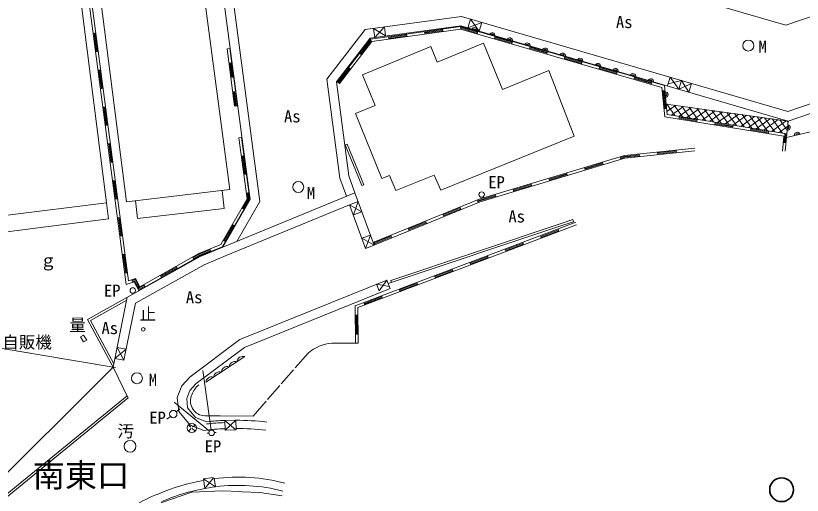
# Model space of a CAD drawing. Units: millimetres, scale not verified. Extents: x 0 to 420500, y 0 to 297000.
# Drawn here: x 283390 to 326260, y 99899 to 126066 of the extents above; entities that cross this region are included whole.
import ezdxf
from ezdxf.enums import TextEntityAlignment as Align

# ---------------------------------------------------------------- set-up
doc = ezdxf.new("R2010")
doc.units = ezdxf.units.MM
doc.header["$LTSCALE"] = 500
for name, color, linetype, lineweight in [('公園現況施設', 7, 'Continuous', 18), ('周辺現況', 8, 'Continuous', 18), ('地下埋設物（電気）', 1, 'Continuous', 35), ('外周（境界）線', 33, 'Continuous', 18)]:
    doc.layers.add(name, color=color, linetype=linetype, lineweight=lineweight)
doc.layers.add('施設注釈', color=7, linetype='Continuous')
doc.styles.add('ＭＳ ゴシック', font='')
doc.styles.get('ＭＳ ゴシック').set_extended_font_data('MS Gothic')

msp = doc.modelspace()

# ---------------------------------------------------------------- linework, layer by layer
at = {"layer": '公園現況施設'}
msp.add_line((288704.4, 106895.7), (281452.4, 108102.7), dxfattribs=at)
at = {"layer": '周辺現況'}
for p, q in [((289418.4, 111394.7), (287081.8, 129129.2)), ((289542.9, 111598.6), (287230.6, 129147.5)), ((294422.4, 129303.7), (296173.4, 116040.7)), ((295058.4, 116587.7), (293552.4, 128049.7)), ((288331.8, 115859.5), (286930.9, 126910.8)), ((287976.4, 127314.7), (289433.4, 115918.7)), ((308169.2, 125882.1), (308029.5, 125402.1)), ((308796.8, 125699.4), (308029.5, 125402.1)), ((308169.2, 125882.1), (308657.1, 125219.4)), ((308796.8, 125699.4), (308657.1, 125219.4)), ((302699.4, 124845.7), (307649.4, 125512.7)), ((302719.6, 124793.8), (307649.2, 125486.1)), ((307638.2, 125333.1), (302801.1, 124653.7)), ((302896.3, 125376.8), (303551.7, 124960.5)), ((302896.3, 125376.8), (302963.1, 124881.2)), ((303484.9, 125456.1), (302963.1, 124881.2)), ((303484.9, 125456.1), (303551.7, 124960.5)), ((305669.7, 125208.1), (305690.5, 125059.6)), ((305676.6, 125158.8), (306655.3, 125296.2)), ((305684, 125105.9), (306662.7, 125243.4)), ((306648.4, 125345.5), (306669.2, 125197)), ((307627.1, 125483), (307647.9, 125334.5)), ((307634, 125433.7), (307645.5, 125435.3)), ((318608, 122147), (307638.2, 125333.1)), ((307641.6, 125380.8), (308548, 125117.6)), ((307645.5, 125435.3), (308562.9, 125168.9)), ((307649.2, 125486.1), (318747.4, 122262.7)), ((307649.4, 125512.7), (325483.4, 120320.7)), ((308576.8, 125216.7), (308535, 125072.6)), ((325483.4, 120320.7), (340292.4, 125369.7)), ((287612.1, 125104.2), (287760.8, 125123.8)), ((287661.5, 125110.7), (287794, 124104.6)), ((287714.4, 125117.7), (287847, 124111.6)), ((300874.4, 122465.7), (302699.4, 124845.7)), ((300919.4, 122455.7), (302719.6, 124793.8)), ((302733.6, 124795.7), (302754.5, 124647.2)), ((303712.3, 124933.2), (303733.2, 124784.6)), ((303719.2, 124883.9), (304697.9, 125021.3)), ((303726.6, 124831), (304705.3, 124968.4)), ((304691, 125070.6), (304711.8, 124922.1)), ((309525.9, 124941), (309484.1, 124797)), ((309497.1, 124841.9), (310446.2, 124566.3)), ((309512, 124893.2), (310461.1, 124617.6)), ((302801.1, 124653.7), (301038.3, 122364.2)), ((302164.8, 123991.5), (302746.7, 124747.3)), ((302207.1, 123958.9), (302775.7, 124697.4)), ((302292.4, 122848.7), (306011.4, 124382.7)), ((306011.4, 124382.7), (306359.2, 123533.5)), ((306359.2, 123533.5), (308889.4, 124569.7)), ((308889.4, 124569.7), (309922.2, 122047.9)), ((310475, 124665.4), (310433.1, 124521.3)), ((311424.1, 124389.7), (311382.2, 124245.7)), ((311410.2, 124341.9), (312359.3, 124066.2)), ((287744.7, 124098.1), (287893.4, 124117.7)), ((294918.7, 124252.5), (295067.4, 124271.7)), ((294918.7, 124252.5), (295322.7, 121124.5)), ((295471.4, 121143.7), (295067.4, 124271.7)), ((302125.3, 124021.9), (302244.1, 123930.4)), ((311395.3, 124290.6), (312344.4, 124015)), ((312373.1, 124114.1), (312331.3, 123970)), ((295168.4, 123489.7), (295019.7, 123470.5)), ((295167.1, 122694.5), (295066.1, 123476.5)), ((295220.1, 122701.3), (295119.1, 123483.3)), ((313322.2, 123838.4), (313280.4, 123694.4)), ((313293.4, 123739.3), (314242.5, 123463.7)), ((313308.3, 123790.6), (314257.4, 123514.9)), ((314271.3, 123562.8), (314229.5, 123418.7)), ((287877.2, 123091.9), (288025.9, 123111.5)), ((287926.6, 123098.4), (288059.2, 122092.3)), ((287979.5, 123105.4), (288112.1, 122099.3)), ((300958.9, 122425.3), (301561.8, 123208.4)), ((301001.2, 122392.8), (301604.1, 123175.8)), ((301522.4, 123238.8), (301641.2, 123147.3)), ((309922.2, 122047.9), (312439.4, 123078.7)), ((313828.4, 119497.7), (312439.4, 123078.7)), ((315220.4, 123287.1), (315178.5, 123143.1)), ((315191.6, 123188), (316140.7, 122912.4)), ((315206.5, 123239.3), (316155.6, 122963.6)), ((295269.4, 122707.7), (295120.7, 122688.5)), ((302292.4, 122848.7), (302981.9, 121165.2)), ((316169.5, 123011.5), (316127.6, 122867.4)), ((317118.5, 122735.8), (317076.7, 122591.8)), ((317089.8, 122636.7), (318038.8, 122361.1)), ((317104.7, 122688), (318053.7, 122412.3)), ((319053.2, 122713.5), (318913.5, 122233.4)), ((319053.2, 122713.5), (319533.1, 122053)), ((301552.4, 117325.7), (300874.4, 122465.7)), ((300919.4, 122455.7), (301038.3, 122364.2)), ((318067.6, 122460.2), (318025.8, 122316.1)), ((318747.4, 122262.7), (318846.1, 121245)), ((319672.8, 122533.1), (318947, 122348.6)), ((319672.8, 122533.1), (319533.1, 122053)), ((319533.1, 122053), (320220.1, 122373.8)), ((320080.3, 121893.7), (319672.8, 122533.1)), ((320220.1, 122373.8), (320080.3, 121893.7)), ((288009.8, 122085.8), (288158.5, 122105.4)), ((295370.4, 121925.7), (295221.7, 121906.5)), ((295369.1, 121130.5), (295268.1, 121912.5)), ((295422.1, 121137.3), (295321.1, 121919.3)), ((318762.3, 120555.3), (318608, 122147)), ((318774.5, 121983.6), (318625.2, 121969.2)), ((318671.8, 121973.7), (318767.2, 120990)), ((318724.9, 121978.8), (318820.3, 120995.1)), ((288142.4, 121079.7), (288291.1, 121099.3)), ((288191.7, 121086.2), (288324.3, 120080.1)), ((288244.7, 121093.2), (288377.2, 120087)), ((295471.4, 121143.7), (295322.7, 121124.5)), ((301901.4, 120722.7), (302981.9, 121165.2)), ((318869.9, 120999.9), (318720.6, 120985.5)), ((325483.4, 120320.7), (318846.1, 121245)), ((318846.1, 121245), (318900.4, 120684.7)), ((318852.2, 121182.2), (318924.4, 121234.1)), ((319319.1, 120616.3), (318869.5, 121241.7)), ((318885.7, 120836.8), (319354.9, 121174.1)), ((319134.8, 120646.4), (319785.4, 121114.2)), ((319737.9, 120547.8), (319280.1, 121184.6)), ((319553.5, 120577.9), (320216, 121054.2)), ((320156.6, 120479.3), (319690.6, 121127.4)), ((319972.2, 120509.5), (320646.5, 120994.3)), ((320575.3, 120410.9), (320101.2, 121070.2)), ((320390.9, 120441), (321077, 120934.3)), ((320994, 120342.4), (320511.8, 121013)), ((321412.7, 120274), (320922.4, 120955.9)), ((321831.4, 120205.5), (321333, 120898.7)), ((301901.4, 120722.7), (303347.4, 117191.7)), ((318762.3, 120555.3), (325252.5, 119494.2)), ((318900.4, 120684.7), (325415.3, 119619.5)), ((319563.2, 120576.3), (319539, 120428.3)), ((319546.6, 120474.5), (320521.9, 120315)), ((319555.2, 120527.2), (320530.6, 120367.7)), ((320809.6, 120372.6), (321507.6, 120874.4)), ((321228.3, 120304.1), (321938.1, 120814.4)), ((321647, 120235.6), (322368.6, 120754.5)), ((322250.1, 120137), (321743.6, 120841.5)), ((322065.7, 120167.2), (322799.2, 120694.5)), ((322668.8, 120068.6), (322154.2, 120784.3)), ((322484.4, 120098.7), (323229.7, 120634.6)), ((323087.5, 120000.1), (322564.8, 120727.1)), ((322903.1, 120030.3), (323660.2, 120574.6)), ((323506.2, 119931.7), (322975.4, 120670)), ((323321.8, 119961.8), (324090.8, 120514.6)), ((323924.9, 119863.2), (323386, 120612.8)), ((324343.6, 119794.7), (323796.6, 120555.6)), ((324762.3, 119726.3), (324207.2, 120498.4)), ((325395.4, 119414.7), (330474.3, 120621.8)), ((288274.9, 120073.5), (288423.6, 120093.1)), ((320538.6, 120416.9), (320514.4, 120268.8)), ((321513.9, 120257.4), (321489.7, 120109.4)), ((321497.3, 120155.6), (322472.6, 119996.1)), ((321505.9, 120208.3), (322481.3, 120048.8)), ((322489.3, 120097.9), (322465.1, 119949.9)), ((323740.5, 119893.4), (324521.3, 120454.7)), ((324159.2, 119824.9), (324951.8, 120394.7)), ((324577.9, 119756.4), (325382.4, 120334.8)), ((325181, 119657.8), (324617.8, 120441.3)), ((325434.7, 119818.9), (325028.4, 120384.1)), ((325483.4, 120320.7), (325415.3, 119619.5)), ((325478.7, 120271.6), (325438.9, 120326.9)), ((323464.6, 119938.5), (323440.4, 119790.4)), ((323448, 119836.6), (324423.3, 119677.1)), ((323456.6, 119889.3), (324432, 119729.8)), ((324440, 119779), (324415.8, 119631)), ((324996.6, 119688), (325453.9, 120016.7)), ((325312.6, 119629.5), (325266.3, 119153)), ((325365.8, 119624.3), (325319.5, 119147.9)), ((325415.3, 119619.5), (325322.8, 118666.6)), ((295546.1, 119408.9), (295694.7, 119429.2)), ((295546.1, 119408.9), (296002.8, 116075.2)), ((296158.3, 116044.8), (295694.7, 119429.2)), ((306562.4, 116546.7), (313828.4, 119497.7)), ((325173.5, 118681.1), (325252.5, 119494.2)), ((288407.5, 119067.4), (288556.2, 119087)), ((288456.9, 119073.9), (288589.4, 118067.8)), ((288509.8, 119080.9), (288642.4, 118074.8)), ((301448.5, 119063.2), (301337.4, 119017.7)), ((301337.4, 119017.7), (302247.9, 116797.1)), ((302358.9, 116842.6), (301448.5, 119063.2)), ((320395.6, 118846.9), (316565.7, 118439.1)), ((325369.1, 119143), (325219.8, 119157.5)), ((295832.5, 118423.8), (295683.9, 118403.4)), ((295867.9, 117404.4), (295730.2, 118409.8)), ((295920.8, 117411.6), (295783.1, 118417)), ((316565.7, 118439.1), (308644.9, 116051.3)), ((316379, 118226.2), (316335.7, 118369.8)), ((316349.2, 118325), (316575, 118393.1)), ((316364.6, 118273.9), (316585.6, 118340.5)), ((316575, 118393.1), (317369.9, 118477.7)), ((316585.6, 118340.5), (317375.5, 118424.6)), ((316595.5, 118291.5), (320411.4, 118697.7)), ((317380.8, 118375.1), (317364.9, 118524.2)), ((318391, 118482.6), (318375.1, 118631.8)), ((318380.1, 118585.2), (319390.3, 118692.8)), ((318385.8, 118532.1), (319396, 118639.7)), ((319401.2, 118590.2), (319385.4, 118739.3)), ((288540.1, 118061.3), (288688.8, 118080.9)), ((308695, 115909.7), (316595.5, 118291.5)), ((314403.8, 117738.5), (315376.5, 118031.8)), ((314419.2, 117687.4), (315391.9, 117980.6)), ((315406.3, 117933), (315363, 118076.6)), ((313460.9, 117346.5), (313417.6, 117490.1)), ((314433.6, 117639.7), (314390.3, 117783.3)), ((288672.6, 117055.1), (288821.3, 117074.7)), ((288722, 117061.7), (288854.6, 116055.5)), ((288774.9, 117068.6), (288907.5, 116062.5)), ((295970.2, 117418.4), (295821.6, 117398)), ((301881.4, 116410.7), (301552.4, 117325.7)), ((303347.4, 117191.7), (303764.4, 117356.7)), ((303764.4, 117356.7), (304114.4, 116527.7)), ((304114.4, 116527.7), (306201.4, 117369.7)), ((306201.4, 117369.7), (306562.4, 116546.7)), ((312488.2, 117053.3), (312444.9, 117196.9)), ((312458.5, 117152.1), (313431.1, 117445.3)), ((312473.9, 117100.9), (313446.5, 117394.2)), ((302247.9, 116797.1), (302358.9, 116842.6)), ((310542.9, 116466.8), (310499.6, 116610.4)), ((310513.1, 116565.6), (311485.8, 116858.8)), ((310528.5, 116514.5), (311501.2, 116807.7)), ((311515.6, 116760), (311472.3, 116903.7)), ((289433.4, 115918.7), (295058.4, 116587.7)), ((294634.9, 116537.3), (294751.8, 115554.6)), ((294676.4, 113440.7), (301881.4, 116410.7)), ((296107.9, 116412.9), (295959.3, 116392.6)), ((296051.3, 116065.7), (296005.7, 116398.9)), ((296106.7, 116054.9), (296058.6, 116406.2)), ((302929.4, 113543.7), (301881.4, 116410.7)), ((308660.6, 116007.1), (309540.4, 116272.4)), ((308678.4, 115956.7), (309555.8, 116221.3)), ((309570.2, 116173.6), (309526.9, 116317.2)), ((282796.1, 115157.8), (288331.8, 115859.5)), ((288331.8, 115859.5), (288443.5, 114978.2)), ((288805.2, 116049), (288953.9, 116068.6)), ((290035.4, 114993.7), (289918.6, 115976.4)), ((296002.8, 116075.2), (294564.4, 113577.6)), ((294668.3, 113457.5), (296158.3, 116044.8)), ((296173.4, 116040.7), (294676.4, 113440.7)), ((295747.9, 115538.9), (296051.3, 116065.7)), ((295794.2, 115512.2), (296106.7, 116054.9)), ((301590.6, 115750), (302060.2, 115921.7)), ((301590.6, 115750), (302260.9, 115372.6)), ((301791.3, 115200.9), (302060.2, 115921.7)), ((308644.9, 116051.3), (302899.8, 113708.6)), ((302956.4, 113569.7), (308695, 115909.7)), ((308600.7, 115871.3), (308544.1, 116010.2)), ((308561.8, 115966.9), (308660.6, 116007.1)), ((308581.9, 115917.4), (308678.4, 115956.7)), ((290035.4, 114993.7), (294751.8, 115554.6)), ((295837.3, 115487.4), (295707.3, 115562.2)), ((301791.3, 115200.9), (302260.9, 115372.6)), ((306680.3, 115199.7), (307621, 115583.3)), ((306700.5, 115150.2), (307641.2, 115533.8)), ((307660, 115487.7), (307603.4, 115626.6)), ((282907.8, 114276.5), (288443.5, 114978.2)), ((288937.8, 115042.9), (289086.5, 115062.5)), ((288987.1, 115049.4), (289119.7, 114043.3)), ((289040.1, 115056.4), (289172.6, 114050.2)), ((306719.3, 115104.1), (306662.7, 115243)), ((313749.2, 114938.5), (313170.5, 114745.5)), ((313787.1, 114824.6), (313749.2, 114938.5)), ((294735, 113780), (295241.4, 114659.4)), ((294781.2, 113753.4), (295287.7, 114632.8)), ((295330.9, 114607.9), (295200.9, 114682.8)), ((301885.4, 110239.7), (313909.4, 114795.7)), ((313962.6, 114655.4), (302042.1, 110138.7)), ((313211.9, 114632.9), (303691.9, 111452.4)), ((303831.4, 111625.5), (313170.5, 114745.5)), ((304837.9, 114336.9), (304781.2, 114475.8)), ((304798.9, 114432.5), (305739.6, 114816.1)), ((304819.1, 114383), (305759.8, 114766.6)), ((305778.6, 114720.5), (305721.9, 114859.4)), ((313208.4, 114631.7), (313787.1, 114824.6)), ((313784.4, 114823.7), (313208.4, 114631.7)), ((289070.3, 114036.8), (289219, 114056.3)), ((302257.5, 113925.6), (302727.1, 114097.2)), ((302727.1, 114097.2), (302459.8, 113372.1)), ((302917.5, 113665.3), (303858.2, 114048.9)), ((303897.2, 113953.3), (303840.5, 114092.2)), ((311984.3, 114066.2), (312037.4, 113926)), ((312001.9, 114019.7), (312964.5, 114384.4)), ((312020.8, 113969.7), (312983.4, 114334.5)), ((312946.8, 114431), (313000, 114290.7)), ((294824.4, 113728.5), (294694.4, 113803.4)), ((302929.4, 113543.7), (302257.5, 113925.6)), ((302956.4, 113569.7), (302899.8, 113708.6)), ((302937.6, 113615.8), (303878.4, 113999.4)), ((310076.7, 113290.2), (311039.3, 113654.9)), ((310095.6, 113240.3), (311058.2, 113605)), ((311021.7, 113701.5), (311074.8, 113561.2)), ((294564.4, 113577.6), (293362.4, 113100.3)), ((293382.7, 113058), (293977.7, 113294.3)), ((293405.9, 113009.7), (293997.4, 113244.7)), ((293427.4, 112964.7), (294668.3, 113457.5)), ((293438.4, 112930.7), (294676.4, 113440.7)), ((294015.8, 113198.4), (293960.5, 113337.8)), ((302459.8, 113372.1), (302929.4, 113543.7)), ((310059.1, 113336.8), (310112.2, 113196.5)), ((293438.4, 112930.7), (287295.4, 109483.7)), ((289202.9, 113030.6), (289351.6, 113050.2)), ((289252.3, 113037.1), (289384.8, 112031)), ((289305.2, 113044.1), (289437.8, 112038)), ((290095.4, 111073.7), (293427.4, 112964.7)), ((293362.4, 113100.3), (290156, 111280.5)), ((293095.4, 112776.3), (293021.4, 112906.7)), ((293044.5, 112866), (293382.7, 113058)), ((293070.9, 112819.6), (293405.9, 113009.7)), ((308151.5, 112560.7), (309114.1, 112925.5)), ((308170.4, 112510.8), (309133, 112875.5)), ((309096.5, 112972), (309149.6, 112831.8)), ((291279.3, 111864.2), (292161.9, 112365.1)), ((292212.8, 112275.4), (292138.8, 112405.8)), ((308133.9, 112607.3), (308187, 112467)), ((289335.5, 112024.5), (289484.2, 112044.1)), ((291330.2, 111774.5), (291256.2, 111904.9)), ((291305.7, 111817.8), (292188.3, 112318.7)), ((306226.3, 111831.3), (307188.9, 112196)), ((306245.2, 111781.3), (307207.8, 112146.1)), ((307171.3, 112242.6), (307224.4, 112102.3)), ((289418.4, 111394.7), (289845.4, 111547.7)), ((289917.4, 111732.8), (289542.9, 111598.6)), ((289775.8, 111522.8), (289725.2, 111664)), ((289741, 111619.9), (289894.9, 111675.1)), ((289759, 111569.6), (289869.3, 111609.2)), ((289845.4, 111547.7), (290095.4, 111073.7)), ((289869.3, 111609.2), (290115.5, 111142.4)), ((289894.9, 111675.1), (290137.1, 111216)), ((290156, 111280.5), (289917.4, 111732.8)), ((303616, 111640.2), (303201.2, 111062.6)), ((303616, 111640.2), (303803.4, 111176.7)), ((303831.4, 111625.5), (303869.4, 111511.7)), ((304301.1, 111101.8), (305263.7, 111466.5)), ((305246.1, 111513.1), (305299.2, 111372.8)), ((306208.7, 111877.8), (306261.8, 111737.6)), ((290115.5, 111142.4), (290423.1, 111316.9)), ((290137.1, 111216), (290396.7, 111363.3)), ((290447.6, 111273.6), (290373.6, 111404)), ((295853.4, 107961.7), (303803.4, 111176.7)), ((303058.7, 111414.9), (303758.5, 111288)), ((303058.7, 111414.9), (303201.2, 111062.6)), ((304283.5, 111148.4), (304336.6, 111008.1)), ((304320.1, 111051.8), (305282.7, 111416.6)), ((289472.4, 110705.7), (288704.4, 106895.7)), ((302375.9, 110372.3), (303338.5, 110737)), ((302394.9, 110322.4), (303357.5, 110687.1)), ((303320.9, 110783.6), (303374, 110643.3)), ((301911.4, 108192.3), (301891, 110247.9)), ((302358.3, 110418.9), (302411.4, 110278.6)), ((302042.1, 110138.7), (302061.4, 108190.6)), ((287295.4, 109483.7), (288704.4, 106895.7)), ((301896.2, 109724.2), (302046.2, 109725.7)), ((301956.2, 108695.4), (301946, 109724.7)), ((302009.6, 108695.9), (301999.4, 109725.2)), ((287090, 108644.5), (286926, 108548.6)), ((286926, 108548.6), (287092.4, 108263.7)), ((287256.5, 108359.6), (287090, 108644.5)), ((301906.4, 108694.9), (302056.4, 108696.4)), ((288704.4, 106895.7), (281452.4, 108102.7)), ((287092.4, 108263.7), (287256.5, 108359.6)), ((300617.4, 108206.7), (301961.4, 108191.7)), ((301961.4, 108191.7), (302061.4, 108195.2)), ((289409.7, 107864), (288799.9, 107369.2)), ((289409.7, 107864), (288919.5, 107962.8)), ((288919.5, 107962.8), (289290, 107270.4)), ((295853.4, 107961.7), (293227.4, 105993.7)), ((298613.5, 106844.8), (299321.4, 107655.7)), ((289290, 107270.4), (288799.9, 107369.2)), ((295876.4, 107463.7), (293747.4, 106064.7)), ((288704.4, 106895.7), (288822.1, 106872)), ((288704.4, 106895.7), (289521.4, 105204.7)), ((297864.5, 105986.8), (298531.3, 106750.6)), ((293586.4, 106699.7), (294045.5, 103455.1)), ((292871.4, 105609.7), (293227.4, 105993.7)), ((297115.5, 105128.8), (297782.3, 105892.6)), ((292707.4, 105173.7), (292871.4, 105609.7)), ((280487.2, 97994.1), (289463.5, 105324.6)), ((280563.1, 97901.1), (289517.2, 105213.5)), ((292761.4, 104664.7), (292707.4, 105173.7)), ((296325.4, 104223.7), (297033.3, 105034.6)), ((292032.4, 104986.7), (293950.8, 103402.1)), ((292134.4, 104459.2), (292328, 104617.4)), ((293194.4, 104140.7), (292761.4, 104664.7)), ((291824.5, 104206.2), (291630.9, 104048.1)), ((294535.4, 104226.7), (296325.4, 104223.7)), ((292811.7, 103749.5), (292939.3, 103621.9)), ((293025.6, 103609.8), (293165.2, 103749.5)), ((293811.6, 103912.3), (293194.4, 104140.7)), ((294788.4, 103983.7), (295386.2, 103995.4)), ((294788.4, 103983.7), (294798.8, 103452.9)), ((294788.4, 103983.7), (295387.1, 103472.7)), ((295386.2, 103995.4), (294798.8, 103452.9)), ((295386.2, 103995.4), (295396.3, 103478.3)), ((292811.7, 103395.9), (292960.7, 103545)), ((293009.4, 103551.8), (293165.2, 103395.9)), ((294215.8, 103321.1), (294315.3, 103330.9)), ((294798.8, 103452.9), (295378.4, 103464.2)), ((293817.7, 103282.2), (293917.2, 103292)), ((293615.4, 100790.7), (294153.8, 100876.4)), ((293615.4, 100790.7), (293698.4, 100269.3)), ((294285.4, 100362.7), (293615.4, 100790.7)), ((293698.4, 100269.3), (294168.9, 100843.1)), ((294211.2, 100829.6), (294285.4, 100362.7))]:
    msp.add_line(p, q, dxfattribs=at)
for points in [[(295432.9, 113752.6), (296691.3, 115938.1), (294983.5, 128874.1), (300244.6, 129576.1), (308031.8, 130616.1), (317693.4, 127795.7), (325364.3, 125557.4), (338958.9, 130198.9), (355217.2, 133667.9), (368814.1, 135277), (374135, 135882.1), (376423.5, 138383.3), (376357.7, 139974.8), (378158.7, 140052.9)], [(378158.7, 131540.5), (373921.7, 131348.4), (355951.7, 129222.5), (340159.1, 125852.5), (325471.6, 120844.9), (307687.6, 126022.4), (302428.2, 125313.7), (300351.7, 122605.6), (301063.8, 117207.1), (301418.7, 116220)], [(289290, 107270.4), (289917.2, 110381.9), (293656.8, 112479.9), (294866.9, 112978.4), (301590.6, 115750), (302459.8, 113372.1)], [(293646, 103440.5), (292894.7, 103718.5), (292280.1, 104462.3), (292197.7, 105238.8), (292438, 105877.6), (292891.5, 106366.7), (295605.7, 108400.8), (303616, 111640.2)], [(288741.4, 107078.9), (287457.5, 109437.1), (289441.2, 110550.5)], [(297918.4, 99864.7), (296689.4, 100054.7), (295729.9, 100093.7), (295605, 100098.7), (294645.4, 100137.7), (292986.4, 100063.7), (291361.4, 99504.7), (290211.7, 98846.3), (290103.2, 98784.2), (288953.4, 98125.7), (288172.2, 97480.1), (288075.9, 97400.5), (287342.8, 96794.7), (287246.5, 96715.1), (286513.4, 96109.3), (286417.1, 96029.7), (285684, 95423.9), (285587.7, 95344.3), (284806.4, 94698.7), (285623.4, 93689.7)]]:
    msp.add_lwpolyline(points, dxfattribs=at)
for centre, radius in [((323319.4, 124439.7), 300), ((298787.4, 116717.7), 300), ((308783.4, 116307.7), 150), ((289770.4, 111073.7), 150), ((290339.4, 108955.7), 100), ((289994.4, 106287.7), 300), ((291979.4, 104332.7), 200), ((292988.4, 103572.7), 250), ((294066.5, 103306.6), 150), ((289619.3, 102573.9), 325)]:
    msp.add_circle(centre, radius, dxfattribs=at)
for centre, radius, start, end in [((308396.7, 125269), 150, 343.8045, 163.8045), ((308396.7, 125269), 75, 343.8045, 163.8045), ((309357, 124990.1), 150, 343.8045, 163.8045), ((309357, 124990.1), 75, 343.8045, 163.8045), ((310317.4, 124711.2), 150, 343.8045, 163.8045), ((310317.4, 124711.2), 75, 343.8045, 163.8045), ((311277.7, 124432.2), 150, 343.8045, 163.8045), ((311277.7, 124432.2), 75, 343.8045, 163.8045), ((312238, 124153.3), 150, 343.8045, 163.8045), ((312238, 124153.3), 75, 343.8045, 163.8045), ((313198.3, 123874.4), 150, 343.8045, 163.8045), ((313198.3, 123874.4), 75, 343.8045, 163.8045), ((314158.6, 123595.5), 150, 343.8045, 163.8045), ((314158.6, 123595.5), 75, 343.8045, 163.8045), ((315118.9, 123316.6), 150, 343.8045, 163.8045), ((315118.9, 123316.6), 75, 343.8045, 163.8045), ((316079.3, 123037.7), 150, 343.8045, 163.8045), ((316079.3, 123037.7), 75, 343.8045, 163.8045), ((317039.6, 122758.7), 150, 343.8045, 163.8045), ((317039.6, 122758.7), 75, 343.8045, 163.8045), ((317999.9, 122479.8), 150, 343.8045, 163.8045), ((317999.9, 122479.8), 75, 343.8045, 163.8045), ((318796.8, 121753.8), 150, 275.53798, 95.53798), ((318796.8, 121753.8), 75, 275.53798, 95.53798), ((325449.4, 119970.1), 150, 264.45227, 84.45227), ((325449.4, 119970.1), 75, 264.45227, 84.45227), ((325989.1, 119555.8), 150, 13.36906, 193.36906), ((325989.1, 119555.8), 75, 13.36906, 193.36906), ((300881.1, 105786.8), 2434.2, 96.2189, 129.84706), ((295346, 106879.3), 322.1, 71.03759, 175.58152), ((295771.8, 107159.1), 322.1, 71.03759, 175.58152), ((294920.2, 106599.5), 322.1, 71.03759, 175.58152), ((294068.6, 106039.9), 322.1, 71.03759, 175.58152), ((294494.4, 106319.7), 322.1, 71.03759, 175.58152), ((294263.7, 104909.2), 1360.5, 131.14766, 159.36369), ((293727.5, 105044.6), 813.4, 154.97342, 259.94393), ((294501.5, 128884.5), 24657.8, 267.87084, 270.07879), ((295376, 89234.5), 14640.9, 92.29063, 96.19339), ((295376, 89234.5), 14760.9, 92.28111, 96.08348), ((295376, 89234.5), 14760.9, 83.40429, 89.96024), ((295376, 89234.5), 14310.9, 92.31761, 96.94329), ((295376, 89234.5), 14310.9, 83.40429, 89.92374), ((295790.2, 89012.4), 11899.6, 97.55184, 97.6081), ((295511.8, 90783.1), 10107.8, 75.3925, 97.2951), ((295790.2, 89012.4), 11899.6, 100.47056, 112.78288), ((295790.2, 89012.4), 11449.6, 97.55184, 112.78288), ((295511.8, 90783.1), 9657.8, 75.3925, 97.2951), ((294837.7, 90702.5), 9975.2, 111.43702, 128.36699)]:
    msp.add_arc(centre, radius, start, end, dxfattribs=at)
at = {"layer": '地下埋設物（電気）'}
msp.add_circle((325134.9, 100204.1), 650, dxfattribs=at)
at = {"layer": '外周（境界）線'}
msp.add_lwpolyline([(274279.4, 92509.7), (288704.4, 106895.7), (281453.4, 108100.7)], dxfattribs=at)

# ---------------------------------------------------------------- texts
at = {"layer": '周辺現況', "color": 7, "style": 'ＭＳ ゴシック'}
for s, p in [('As', (316554.4, 125721.2)), ('M', (324103.2, 124382.5)), ('As', (298463.1, 120577.2)), ('EP', (309598.3, 116985.6)), ('M', (299483.4, 116395.2)), ('As', (310694.2, 115113.5)), ('ｇ', (285160.2, 112716.5)), ('EP', (288650.6, 111069.4)), ('As', (293113, 110706.9)), ('止', (290592.6, 109784.4)), ('量', (286764.8, 109194.7)), ('As', (288515.3, 109022.9)), ('自販機', (284008, 108250.2)), ('M', (290867.7, 106200)), ('汚', (289383.1, 103398.6))]:
    msp.add_text(s, height=659.8, dxfattribs=at).set_placement(p, align=Align.MIDDLE_CENTER)
for p in [(291123.5, 104133.3), (294141.3, 102569.7)]:
    msp.add_text('EP', height=659.8, rotation=359.999, dxfattribs=at).set_placement(p, align=Align.MIDDLE_CENTER)
at = {"layer": '施設注釈', "style": 'ＭＳ ゴシック'}
msp.add_text('南東口', height=1283, dxfattribs=at).set_placement((284321.9, 99966.6), align=Align.BOTTOM_LEFT)

doc.saveas('drawing.dxf')
